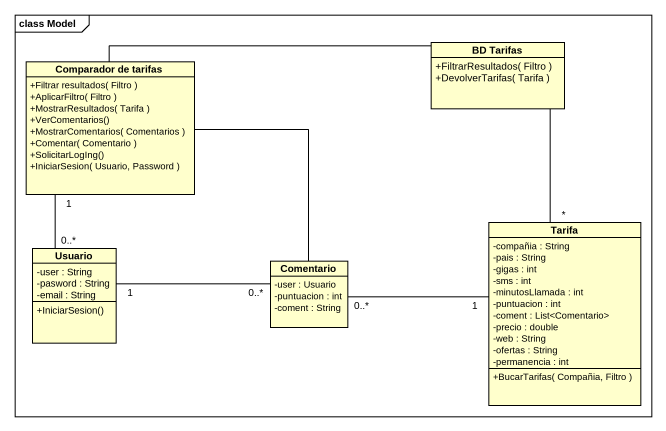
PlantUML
@startuml
mainframe class Model
hide circle
hide empty members
skinparam classAttributeIconSize 0
class "BD Tarifas" as BD_Tarifas {
  +FiltrarResultados( Filtro )
  +DevolverTarifas( Tarifa )
}
class "Comparador de tarifas" as Comparador_de_tarifas {
  +Filtrar resultados( Filtro )
  +AplicarFiltro( Filtro )
  +MostrarResultados( Tarifa )
  +VerComentarios()
  +MostrarComentarios( Comentarios )
  +Comentar( Comentario )
  +SolicitarLogIng()
  +IniciarSesion( Usuario, Password )
}
class Usuario {
  -user : String
  -pasword : String
  -email : String
  +IniciarSesion()
}
class Comentario {
  -user : Usuario
  -puntuacion : int
  -coment : String
}
class Tarifa {
  -compañia : String
  -pais : String
  -gigas : int
  -sms : int
  -minutosLlamada : int
  -puntuacion : int
  -coment : List<Comentario>
  -precio : double
  -web : String
  -ofertas : String
  -permanencia : int
  +BucarTarifas( Compañia, Filtro )
}
BD_Tarifas -- "*" Tarifa
Comparador_de_tarifas -right- BD_Tarifas
Comparador_de_tarifas -- Comentario
Usuario "0..*" -up- "1" Comparador_de_tarifas
Usuario "1" -right- "0..*" Comentario
Comentario "0..*" -right- "1" Tarifa
@enduml
